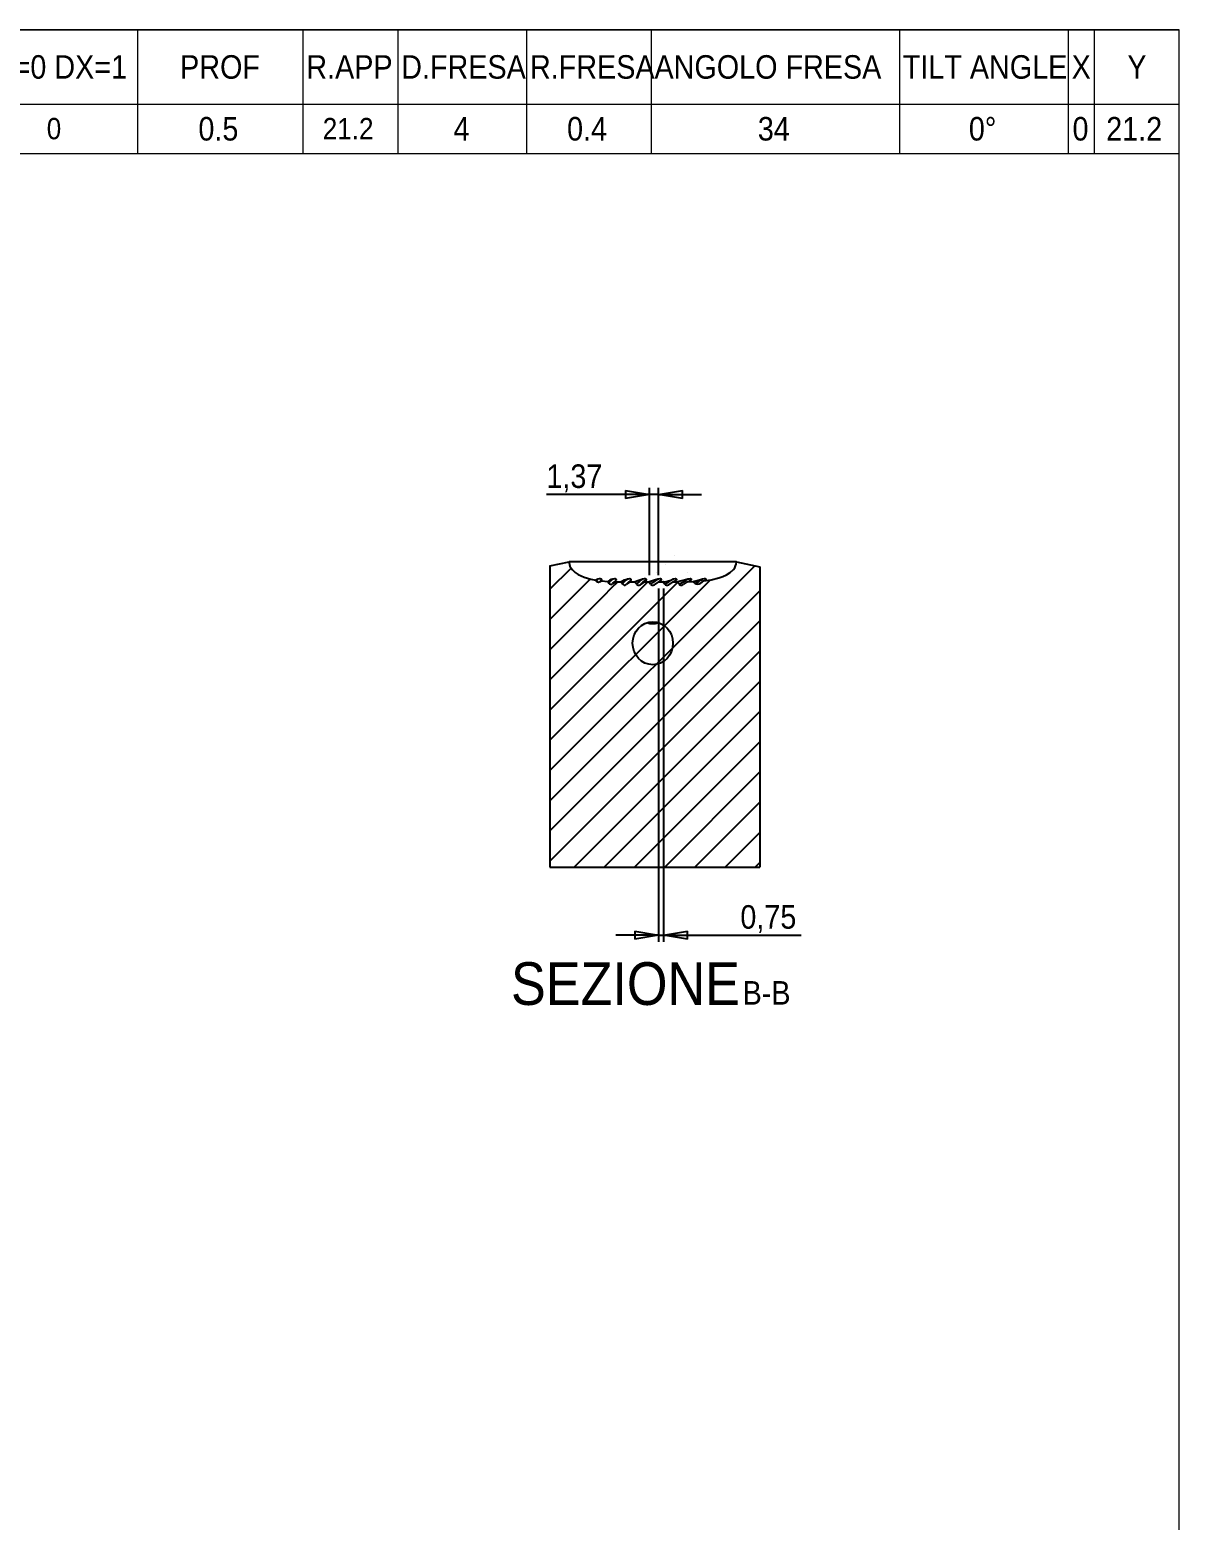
# Model space of a CAD drawing. Header units: millimetres. Extents: x 5 to 416, y 6 to 580.
# Drawn here: x 244.7 to 415.6, y 358.8 to 580.3 of the extents above; entities that cross this region are included whole.
import ezdxf

# ---------------------------------------------------------------- set-up
doc = ezdxf.new("R2010")
doc.units = ezdxf.units.MM
doc.linetypes.add('SLD-Solido', pattern=[0])
doc.layers.add('D', color=3, linetype='SLD-Solido', lineweight=25)
doc.layers.add('Q', color=2, linetype='SLD-Solido')
doc.layers.add('S', color=4, linetype='SLD-Solido')
doc.styles.add('SLDTEXTSTYLE4', font='GOTHIC.TTF', dxfattribs={"width": 0.913})
doc.dimstyles.new('SLDDIMSTYLE10', dxfattribs={"dimtxt": 3.5, "dimasz": 3.556, "dimexe": 0, "dimexo": 0.0625, "dimgap": 0.875, "dimtad": 1, "dimrnd": 1e-09, "dimzin": 12, "dimdsep": 46, "dimtxsty": 'SLDTEXTSTYLE4', "dimblk1": 'CLOSED', "dimblk2": 'CLOSED', "dimsah": 1, "dimcen": 0.09, "dimadec": 0, "dimazin": 3, "dimtfac": 1, "dimtmove": 0, "dimatfit": 0, "dimldrblk": 'CLOSED', "dimfxl": 0, "dimfrac": 2, "dimtolj": 1, "dimtzin": 12, "dimarcsym": 0})
doc.dimstyles.new('SLDDIMSTYLE14', dxfattribs={"dimtxt": 3.5, "dimasz": 3.556, "dimexe": 0, "dimexo": 0.0625, "dimgap": 0.875, "dimtad": 1, "dimrnd": 1e-09, "dimdsep": 46, "dimtxsty": 'SLDTEXTSTYLE4', "dimblk1": 'CLOSED', "dimblk2": 'CLOSED', "dimsah": 1, "dimcen": 0.09, "dimadec": 0, "dimazin": 2, "dimtfac": 1, "dimtmove": 0, "dimatfit": 0, "dimldrblk": 'CLOSED', "dimfxl": 0, "dimfrac": 2, "dimtolj": 1, "dimtzin": 12, "dimarcsym": 0})

# ---------------------------------------------------------------- blocks, each defined once
blk = doc.blocks.new('SW_TABLEANNOTATION_0')
at = {"color": 0, "linetype": 'SLD-Solido', "lineweight": 0}
for p, q in [((0, 0), (0, -18.38)), ((185.75, 0), (0, 0)), ((6.32, 0), (6.32, -11.05)), ((30.92, 0), (30.92, -11.05)), ((55.53, 0), (55.53, -11.05)), ((69.63, 0), (69.63, -11.05)), ((88.77, 0), (88.77, -11.05)), ((107.27, 0), (107.27, -11.05)), ((144.17, 0), (144.17, -11.05)), ((169.27, 0), (169.27, -11.05)), ((173.12, 0), (173.12, -11.05)), ((185.75, -18.38), (185.75, 0)), ((0, -11.05), (185.75, -11.05)), ((6.32, -11.05), (6.32, -18.38)), ((30.92, -11.05), (30.92, -18.38)), ((55.53, -11.05), (55.53, -18.38)), ((69.63, -11.05), (69.63, -18.38)), ((88.77, -11.05), (88.77, -18.38)), ((107.27, -11.05), (107.27, -18.38)), ((144.17, -11.05), (144.17, -18.38)), ((169.27, -11.05), (169.27, -18.38)), ((173.12, -11.05), (173.12, -18.38)), ((0, -18.38), (185.75, -18.38))]:
    blk.add_line(p, q, dxfattribs=at)
at = {"color": 0, "linetype": 'Continuous', "lineweight": 0, "attachment_point": 1, "style": 'SLDTEXTSTYLE4'}
for s, insert, char_height in [('N°', (0.5, -3.77), 3.5), ('SX=0 DX=1', (6.82, -3.77), 3.5), ('PROF', (37.27, -3.77), 3.5), ('R.APP', (56.03, -3.77), 3.5), ('D.FRESA', (70.13, -3.77), 3.5), ('R.FRESA', (89.27, -3.77), 3.5), ('ANGOLO FRESA', (107.77, -3.77), 3.5), ('TILT ANGLE', (144.67, -3.77), 3.5), ('X', (169.77, -3.77), 3.5), ('Y', (178.05, -3.77), 3.5), ('50', (0.81, -13.1), 3.175), ('0', (17.45, -13.1), 3.17), ('0.5', (39.99, -12.96), 3.5), ('21.2', (58.47, -13.1), 3.175), ('4', (77.91, -12.96), 3.5), ('0.4', (94.78, -12.96), 3.5), ('34', (123.13, -12.96), 3.5), ('0°', (154.49, -12.96), 3.5), ('0', (169.9, -12.96), 3.5), ('21.2', (174.91, -12.96), 3.5)]:
    blk.add_mtext(s, dxfattribs=dict(at, insert=insert, char_height=char_height))
blk = doc.blocks.new('_CLOSED')
at = {"color": 0, "linetype": 'ByBlock', "lineweight": -2}
for p, q in [((-1, 0.166667), (0, 0)), ((-1, 0.166667), (-1, -0.166667)), ((0, 0), (-1, -0.166667)), ((0, 0), (-1, 0))]:
    blk.add_line(p, q, dxfattribs=at)
blk = doc.blocks.new('_D_37')
at = {"layer": 'Q'}
for p, q in [((336.83, 499.24), (336.83, 512.24)), ((338.2, 499.24), (338.2, 512.24)), ((336.83, 511.24), (321.52, 511.24)), ((338.2, 511.24), (336.83, 511.24)), ((338.2, 511.24), (344.55, 511.24))]:
    blk.add_line(p, q, dxfattribs=at)
at = {"layer": 'Q', "xscale": 3.556, "yscale": 3.556}
blk.add_blockref('_CLOSED', (336.83, 511.24, 44.59), dxfattribs=at)
at = {"layer": 'Q', "xscale": 3.556, "yscale": 3.556, "rotation": 180.0000000000002}
blk.add_blockref('_CLOSED', (338.2, 511.24, 44.59), dxfattribs=at)
at = {"layer": 'Q', "insert": (321.52, 515.71), "char_height": 3.5, "attachment_point": 1, "style": 'SLDTEXTSTYLE4'}
blk.add_mtext('1,37', dxfattribs=at)
blk = doc.blocks.new('_D_38')
at = {"layer": 'Q'}
for p, q in [((338.2, 497.24), (338.2, 444.72)), ((338.94, 497.24), (338.94, 444.72)), ((338.2, 445.72), (331.85, 445.72)), ((338.2, 445.72), (338.94, 445.72)), ((338.94, 445.72), (359.4, 445.72))]:
    blk.add_line(p, q, dxfattribs=at)
at = {"layer": 'Q', "xscale": 3.556, "yscale": 3.556}
blk.add_blockref('_CLOSED', (338.2, 445.72, 44.59), dxfattribs=at)
at = {"layer": 'Q', "xscale": 3.556, "yscale": 3.556, "rotation": 180.0000000000007}
blk.add_blockref('_CLOSED', (338.94, 445.72, 44.59), dxfattribs=at)
at = {"layer": 'Q', "insert": (350.35, 450.19), "char_height": 3.5, "attachment_point": 1, "style": 'SLDTEXTSTYLE4'}
blk.add_mtext('0,75', dxfattribs=at)
blk = doc.blocks.new('SW_NOTE_17')
at = {"color": 0, "attachment_point": 2, "style": 'SLDTEXTSTYLE4'}
for s, insert, char_height in [('SEZIONE ', (17.66, 8.11), 6.35), ('B-B', (38.63, 5.31), 3.5)]:
    blk.add_mtext(s, dxfattribs=dict(at, insert=insert, char_height=char_height))

msp = doc.modelspace()

# ---------------------------------------------------------------- hatches: boundary and pattern name
at = {"layer": 'S'}
h = msp.add_hatch(dxfattribs=at)
h.set_pattern_fill('ANSI31', color=256, angle=3e-322, style=0)
edge = h.paths.add_edge_path(flags=0)
edge.add_line((322.03449, 500.61357), (322.03449, 455.8432))
edge.add_line((322.03449, 455.8432), (353.24839, 455.8432))
edge.add_line((353.24839, 455.8432), (353.24839, 500.46569))
edge.add_spline(control_points=[(353.24839, 500.46569), (352.09757, 500.74485), (350.9421, 501.00584), (349.78194, 501.2432)], knot_values=[0.019893593, 0.019893593, 0.019893593, 0.019893593, 0.023477471, 0.023477471, 0.023477471, 0.023477471], weights=[1, 1, 1, 1], degree=3, periodic=0)
edge.add_spline(control_points=[(349.78194, 501.2432), (349.78194, 501.22692), (349.78167, 501.21064), (349.78115, 501.19438), (349.77473, 500.99447), (349.72672, 500.79311), (349.64767, 500.60939), (349.56918, 500.427), (349.45928, 500.25668), (349.33218, 500.10414), (349.05248, 499.76844), (348.68362, 499.50473), (348.29901, 499.29737), (347.59298, 498.91671), (346.80008, 498.69726), (346.01151, 498.55051), (345.64052, 498.48147), (345.26627, 498.42911), (344.89112, 498.38842)], knot_values=[0.040774327, 0.040774327, 0.040774327, 0.040774327, 0.040821393, 0.040821393, 0.040821393, 0.041409028, 0.041409028, 0.041409028, 0.041989416, 0.041989416, 0.041989416, 0.043284087, 0.043284087, 0.043284087, 0.045665089, 0.045665089, 0.045665089, 0.046777997, 0.046777997, 0.046777997, 0.046777997], weights=[1, 1, 1, 1, 1, 1, 1, 1, 1, 1, 1, 1, 1, 1, 1, 1, 1, 1, 1], degree=3, periodic=0)
edge.add_line((344.89112, 498.38842), (344.41314, 498.0799))
edge.add_spline(control_points=[(344.41314, 498.0799), (344.37481, 498.05516), (344.33531, 498.03207), (344.29466, 498.01137), (344.19727, 497.96179), (344.09014, 497.92467), (343.98129, 497.91501), (343.92715, 497.91021), (343.87166, 497.91221), (343.81845, 497.92328), (343.77373, 497.93259), (343.72964, 497.94862), (343.69031, 497.97185), (343.65895, 497.99038), (343.62996, 498.01395), (343.60611, 498.04148)], knot_values=[0.00658039, 0.00658039, 0.00658039, 0.00658039, 0.006710992, 0.006710992, 0.006710992, 0.00703884, 0.00703884, 0.00703884, 0.007199872, 0.007199872, 0.007199872, 0.007335274, 0.007335274, 0.007335274, 0.007443045, 0.007443045, 0.007443045, 0.007443045], weights=[1, 1, 1, 1, 1, 1, 1, 1, 1, 1, 1, 1, 1, 1, 1, 1], degree=3, periodic=0)
edge.add_ellipse((340.47747, 505.66671), major_axis=(-6.68173, 10.35182), ratio=0.162325132, start_angle=129.2299821, end_angle=131.1232186, ccw=False)
edge.add_spline(control_points=[(343.4016, 498.2797), (343.08211, 498.26586), (342.76238, 498.257), (342.44263, 498.25143)], knot_values=[0.048246254, 0.048246254, 0.048246254, 0.048246254, 0.04918918, 0.04918918, 0.04918918, 0.04918918], weights=[1, 1, 1, 1], degree=3, periodic=0)
edge.add_line((342.44263, 498.25143), (341.83782, 497.85132))
edge.add_spline(control_points=[(341.83782, 497.85132), (341.79384, 497.82222), (341.74452, 497.7999), (341.69355, 497.78639), (341.64058, 497.77235), (341.58422, 497.7675), (341.5297, 497.77301), (341.47839, 497.77818), (341.42713, 497.79275), (341.38109, 497.81596), (341.33809, 497.83762), (341.29833, 497.86753), (341.26595, 497.90316), (341.25612, 497.91398), (341.24689, 497.92537), (341.23836, 497.93724)], knot_values=[0.002026246, 0.002026246, 0.002026246, 0.002026246, 0.002184715, 0.002184715, 0.002184715, 0.002349561, 0.002349561, 0.002349561, 0.002504635, 0.002504635, 0.002504635, 0.002649317, 0.002649317, 0.002649317, 0.002692896, 0.002692896, 0.002692896, 0.002692896], weights=[1, 1, 1, 1, 1, 1, 1, 1, 1, 1, 1, 1, 1, 1, 1, 1], degree=3, periodic=0)
edge.add_ellipse((339.42077, 504.10008), major_axis=(-10.11505, 15.28997), ratio=0.109093124, start_angle=108.3334441, end_angle=109.5765284, ccw=False)
edge.add_line((341.01906, 498.2432), (340.28852, 498.2432))
edge.add_line((340.28852, 498.2432), (339.6496, 497.81432))
edge.add_spline(control_points=[(339.6496, 497.81432), (339.64326, 497.81006), (339.63679, 497.80598), (339.63022, 497.80208), (339.59084, 497.77873), (339.5469, 497.76184), (339.50201, 497.75282), (339.45706, 497.74379), (339.40992, 497.74241), (339.36453, 497.74884), (339.31937, 497.75525), (339.27468, 497.76958), (339.23425, 497.79069), (339.20873, 497.80401), (339.18451, 497.82018), (339.16243, 497.83865), (339.1343, 497.86219), (339.10921, 497.88989), (339.08857, 497.92021)], knot_values=[0.001997008, 0.001997008, 0.001997008, 0.001997008, 0.002019703, 0.002019703, 0.002019703, 0.002157087, 0.002157087, 0.002157087, 0.002294672, 0.002294672, 0.002294672, 0.002431562, 0.002431562, 0.002431562, 0.002517197, 0.002517197, 0.002517197, 0.002627179, 0.002627179, 0.002627179, 0.002627179], weights=[1, 1, 1, 1, 1, 1, 1, 1, 1, 1, 1, 1, 1, 1, 1, 1, 1, 1, 1], degree=3, periodic=0)
edge.add_ellipse((338.37424, 502.54854), major_axis=(-20.33691, 30.2966), ratio=0.054810489, start_angle=96.0571036, end_angle=96.6742587, ccw=False)
edge.add_line((338.86888, 498.2432), (338.19632, 498.2432))
edge.add_line((338.19632, 498.2432), (337.55643, 497.81158))
edge.add_arc((337.33275, 498.1432), 0.4, 214, 304, ccw=False)
edge.add_line((337.00113, 497.91952), (336.78281, 498.2432))
edge.add_line((336.78281, 498.2432), (336.11248, 498.2432))
edge.add_line((336.11248, 498.2432), (335.47117, 497.81271))
edge.add_spline(control_points=[(335.47117, 497.81271), (335.45054, 497.79886), (335.42852, 497.78689), (335.40567, 497.77711), (335.36454, 497.7595), (335.3198, 497.74874), (335.27515, 497.74572), (335.23044, 497.74269), (335.18459, 497.74733), (335.1414, 497.75926), (335.11434, 497.76673), (335.08792, 497.77711), (335.06302, 497.79007), (335.0232, 497.81079), (334.98641, 497.83866), (334.95569, 497.87139), (334.94091, 497.88714), (334.92736, 497.90414), (334.9153, 497.92207)], knot_values=[0.002076471, 0.002076471, 0.002076471, 0.002076471, 0.002150806, 0.002150806, 0.002150806, 0.002285042, 0.002285042, 0.002285042, 0.002419475, 0.002419475, 0.002419475, 0.002502961, 0.002502961, 0.002502961, 0.002637616, 0.002637616, 0.002637616, 0.002702167, 0.002702167, 0.002702167, 0.002702167], weights=[1, 1, 1, 1, 1, 1, 1, 1, 1, 1, 1, 1, 1, 1, 1, 1, 1, 1, 1], degree=3, periodic=0)
edge.add_ellipse((336.29126, 499.46039), major_axis=(-20.33691, 30.2966), ratio=0.054810489, start_angle=90.1938931, end_angle=90.8014246, ccw=False)
edge.add_line((334.69952, 498.2432), (333.9963, 498.2432))
edge.add_line((333.9963, 498.2432), (333.37932, 497.83503))
edge.add_spline(control_points=[(333.37932, 497.83503), (333.37718, 497.83362), (333.37504, 497.83224), (333.37288, 497.83087), (333.33496, 497.80681), (333.29232, 497.78901), (333.24854, 497.77899), (333.20512, 497.76905), (333.15938, 497.76649), (333.11513, 497.77152), (333.07099, 497.77654), (333.02711, 497.78924), (332.98711, 497.80856), (332.96246, 497.82046), (332.93893, 497.83499), (332.91724, 497.85167), (332.88157, 497.87912), (332.85017, 497.91313), (332.82561, 497.95085), (332.82556, 497.95093), (332.8255, 497.95102), (332.82544, 497.95111)], knot_values=[0.002023755, 0.002023755, 0.002023755, 0.002023755, 0.002031321, 0.002031321, 0.002031321, 0.002166064, 0.002166064, 0.002166064, 0.002299674, 0.002299674, 0.002299674, 0.002432916, 0.002432916, 0.002432916, 0.002514272, 0.002514272, 0.002514272, 0.002649291, 0.002649291, 0.002649291, 0.002649598, 0.002649598, 0.002649598, 0.002649598], weights=[1, 1, 1, 1, 1, 1, 1, 1, 1, 1, 1, 1, 1, 1, 1, 1, 1, 1, 1, 1, 1, 1], degree=3, periodic=0)
edge.add_ellipse((335.24473, 497.90885), major_axis=(-10.11505, 15.28997), ratio=0.109093124, start_angle=84.6119205, end_angle=85.714159, ccw=False)
edge.add_spline(control_points=[(332.63426, 498.24599), (332.36625, 498.24849), (332.09825, 498.25288), (331.83032, 498.26004)], knot_values=[0.004996579, 0.004996579, 0.004996579, 0.004996579, 0.005800397, 0.005800397, 0.005800397, 0.005800397], weights=[1, 1, 1, 1], degree=3, periodic=0)
edge.add_line((331.83032, 498.26004), (331.3356, 497.94071))
edge.add_spline(control_points=[(331.3356, 497.94071), (331.3095, 497.92387), (331.28141, 497.90977), (331.25226, 497.89907), (331.20714, 497.88251), (331.15826, 497.87384), (331.11019, 497.87434), (331.06534, 497.87481), (331.01989, 497.88328), (330.97794, 497.89916), (330.95514, 497.90779), (330.93307, 497.91866), (330.91233, 497.93149), (330.87542, 497.95431), (330.84202, 497.98393), (330.81483, 498.01775), (330.80267, 498.03289), (330.79161, 498.04898), (330.78182, 498.06576)], knot_values=[0.002157535, 0.002157535, 0.002157535, 0.002157535, 0.002250636, 0.002250636, 0.002250636, 0.002394996, 0.002394996, 0.002394996, 0.002529508, 0.002529508, 0.002529508, 0.002601825, 0.002601825, 0.002601825, 0.002732006, 0.002732006, 0.002732006, 0.00278999, 0.00278999, 0.00278999, 0.00278999], weights=[1, 1, 1, 1, 1, 1, 1, 1, 1, 1, 1, 1, 1, 1, 1, 1, 1, 1, 1], degree=3, periodic=0)
edge.add_ellipse((334.18803, 496.34222), major_axis=(-6.68173, 10.35182), ratio=0.162325132, start_angle=73.0997056, end_angle=74.4871746, ccw=False)
edge.add_spline(control_points=[(330.63781, 498.3138), (330.33387, 498.33401), (330.0302, 498.35993), (329.72745, 498.39357)], knot_values=[0.006994116, 0.006994116, 0.006994116, 0.006994116, 0.007907009, 0.007907009, 0.007907009, 0.007907009], weights=[1, 1, 1, 1], degree=3, periodic=0)
edge.add_line((329.72745, 498.39357), (329.50529, 498.25513))
edge.add_spline(control_points=[(329.50529, 498.25513), (329.4687, 498.23232), (329.42966, 498.21286), (329.38904, 498.19841), (329.34223, 498.18175), (329.29229, 498.17154), (329.24262, 498.17057), (329.20147, 498.16976), (329.15955, 498.17537), (329.12038, 498.18801), (329.08104, 498.20071), (329.04337, 498.221), (329.01144, 498.24725), (329.00687, 498.25101), (329.00239, 498.2549), (328.99803, 498.2589), (328.96965, 498.28497), (328.94569, 498.31664), (328.92798, 498.35086), (328.92445, 498.35769), (328.92114, 498.36463), (328.91807, 498.37168)], knot_values=[0.002758475, 0.002758475, 0.002758475, 0.002758475, 0.002888486, 0.002888486, 0.002888486, 0.003038243, 0.003038243, 0.003038243, 0.003162164, 0.003162164, 0.003162164, 0.003286962, 0.003286962, 0.003286962, 0.003304522, 0.003304522, 0.003304522, 0.003420123, 0.003420123, 0.003420123, 0.003442945, 0.003442945, 0.003442945, 0.003442945], weights=[1, 1, 1, 1, 1, 1, 1, 1, 1, 1, 1, 1, 1, 1, 1, 1, 1, 1, 1, 1, 1, 1], degree=3, periodic=0)
edge.add_ellipse((333.11581, 494.75259), major_axis=(-4.94293, 7.93198), ratio=0.21399386, start_angle=54.3624088, end_angle=55.515346, ccw=False)
edge.add_spline(control_points=[(328.85627, 498.51455), (328.60463, 498.55724), (328.35404, 498.60714), (328.10574, 498.6662), (327.46175, 498.81938), (326.82001, 499.0335), (326.24659, 499.36422), (325.93896, 499.54166), (325.64595, 499.7573), (325.40679, 500.01984), (325.25143, 500.19041), (325.11645, 500.38504), (325.02355, 500.59624), (324.95365, 500.75518), (324.90668, 500.92695), (324.89034, 501.09982), (324.88583, 501.14745), (324.88356, 501.19535), (324.88356, 501.2432)], knot_values=[0.008782483, 0.008782483, 0.008782483, 0.008782483, 0.0095387, 0.0095387, 0.0095387, 0.011503662, 0.011503662, 0.011503662, 0.012553947, 0.012553947, 0.012553947, 0.013234401, 0.013234401, 0.013234401, 0.013745081, 0.013745081, 0.013745081, 0.013885028, 0.013885028, 0.013885028, 0.013885028], weights=[1, 1, 1, 1, 1, 1, 1, 1, 1, 1, 1, 1, 1, 1, 1, 1, 1, 1, 1], degree=3, periodic=0)
edge.add_spline(control_points=[(324.88356, 501.2432), (323.93069, 501.04825), (322.981, 500.83734), (322.03449, 500.61357)], knot_values=[0.04852235, 0.04852235, 0.04852235, 0.04852235, 0.051423816, 0.051423816, 0.051423816, 0.051423816], weights=[1, 1, 1, 1], degree=3, periodic=0)
edge = h.paths.add_edge_path(flags=0)
edge.add_ellipse((337.33275, 489.1285), major_axis=(0, 3.19253), ratio=0.939692621, start_angle=360, end_angle=360, ccw=False)

# ---------------------------------------------------------------- linework, layer by layer
at = {"color": 179, "linetype": 'SLD-Solido', "lineweight": 18}
for p in [(5.06771, 580.31225), (415.56689, 6.3134)]:
    msp.add_line(p, (415.56689, 580.31225), dxfattribs=at)
at = {"layer": 'D'}
for p, q in [((322.03449, 500.61357), (324.88356, 501.2432)), ((349.78193, 501.2432), (324.88356, 501.2432)), ((349.78193, 501.2432), (353.24839, 500.46569)), ((322.03449, 500.61357), (322.03449, 455.8432)), ((329.19029, 498.64472), (328.85627, 498.51455)), ((342.98532, 498.49514), (343.02087, 498.51773)), ((353.24839, 500.46569), (353.24839, 455.8432)), ((329.72745, 498.39357), (329.50529, 498.25513)), ((329.72745, 498.39357), (330.63781, 498.3138)), ((331.83032, 498.26004), (331.3356, 497.94071)), ((331.83032, 498.26004), (332.63426, 498.24599)), ((333.9963, 498.2432), (333.37932, 497.83503)), ((333.9963, 498.2432), (333.97208, 498.2432)), ((333.9963, 498.2432), (334.69952, 498.2432)), ((334.71386, 498.2432), (334.69952, 498.2432)), ((334.91429, 497.92323), (334.9153, 497.92207)), ((336.11248, 498.2432), (335.47117, 497.81271)), ((336.11248, 498.2432), (336.07816, 498.2432)), ((336.11248, 498.2432), (336.78281, 498.2432)), ((336.82654, 498.2432), (336.78281, 498.2432)), ((337.00113, 497.91952), (336.78281, 498.2432)), ((338.19632, 498.2432), (337.55643, 497.81158)), ((338.19632, 498.2432), (338.86888, 498.2432)), ((338.94409, 498.2432), (338.86888, 498.2432)), ((340.28852, 498.2432), (339.6496, 497.81432)), ((340.28852, 498.2432), (341.01906, 498.2432)), ((341.04613, 498.2432), (341.01906, 498.2432)), ((342.44263, 498.25143), (341.83782, 497.85132)), ((342.44263, 498.25143), (343.4016, 498.2797)), ((344.89112, 498.38842), (344.41314, 498.0799)), ((322.03449, 455.8432), (353.24839, 455.8432))]:
    msp.add_line(p, q, dxfattribs=at)
at = {"layer": 'D', "flags": 128}
for points in [[(324.88356, 501.2432), (324.89033, 501.09982), (325.02355, 500.59624), (325.18905, 500.29655), (325.4068, 500.01984), (325.79603, 499.66411), (326.24659, 499.36422), (326.68453, 499.13954), (327.14033, 498.95308), (328.10574, 498.6662), (328.85627, 498.51455)], [(344.89112, 498.38842), (346.01151, 498.55051), (347.17208, 498.83354), (347.74687, 499.03856), (348.29901, 499.29737), (348.84532, 499.64563), (349.33218, 500.10414), (349.50658, 500.34289), (349.64767, 500.60939), (349.7408, 500.89052), (349.78115, 501.19438), (349.78193, 501.2432)], [(329.76779, 498.49514), (329.77803, 498.52228), (329.77559, 498.56694), (329.75296, 498.60244), (329.71758, 498.63035), (329.66771, 498.65415), (329.61178, 498.6706), (329.51834, 498.68388), (329.37493, 498.68087), (329.19029, 498.64472)], [(329.72745, 498.39357), (329.74581, 498.4488), (329.76779, 498.49514)], [(331.91121, 498.49514), (331.9337, 498.53851), (331.93365, 498.57356), (331.91073, 498.61156), (331.87545, 498.63782), (331.8266, 498.65921), (331.754, 498.67683), (331.64239, 498.68563), (331.46453, 498.6703), (331.34673, 498.64472)], [(331.83032, 498.26004), (331.81233, 498.31751), (331.90226, 498.48352), (331.91121, 498.49514)], [(334.10683, 498.49514), (334.13412, 498.5287), (334.14517, 498.58189), (334.12937, 498.61261), (334.09277, 498.64152), (334.045, 498.66189), (333.96962, 498.67873), (333.84959, 498.68551), (333.65291, 498.66467), (333.56081, 498.64472)], [(333.97208, 498.2432), (333.95778, 498.24431), (333.93335, 498.26674), (333.95206, 498.3185), (334.09676, 498.48525), (334.10683, 498.49514)], [(336.33353, 498.49514), (336.35703, 498.51606), (336.38726, 498.562), (336.387, 498.59875), (336.36707, 498.62733), (336.3281, 498.65213), (336.27861, 498.66918), (336.18996, 498.68319), (336.04259, 498.68223), (335.81122, 498.64472)], [(336.07816, 498.2432), (336.07003, 498.24551), (336.07945, 498.27111), (336.13141, 498.3253), (336.33353, 498.49514)], [(338.07629, 498.64472), (337.84878, 498.49126), (337.63983, 498.35032), (337.45421, 498.22512), (337.29617, 498.11853), (337.16934, 498.03298), (337.07661, 497.97043), (337.02011, 497.93232), (337.00113, 497.91952)], [(338.56985, 498.49514), (338.62542, 498.54354), (338.64345, 498.57792), (338.63851, 498.61476), (338.61433, 498.6405), (338.57383, 498.66107), (338.50478, 498.67816), (338.38841, 498.6856), (338.18729, 498.66652), (338.07629, 498.64472)], [(338.19632, 498.2432), (338.1965, 498.24332), (338.22129, 498.26004), (338.28897, 498.30569), (338.52076, 498.46203), (338.56985, 498.49514)], [(340.79425, 498.49514), (340.86423, 498.54843), (340.88566, 498.58186), (340.88504, 498.61725), (340.86397, 498.64258), (340.82621, 498.66253), (340.75792, 498.67917), (340.63889, 498.68541), (340.42767, 498.66312), (340.33419, 498.64472)], [(343.05378, 498.53864), (343.08792, 498.57371), (343.09977, 498.61171), (343.08731, 498.63795), (343.0564, 498.6593), (342.9981, 498.67689), (342.89321, 498.68564), (342.70192, 498.67013), (342.56319, 498.64472)], [(345.12195, 498.49514), (345.16713, 498.51905), (345.22585, 498.56092), (345.25405, 498.59915), (345.25504, 498.62757), (345.23496, 498.65222), (345.19937, 498.66924), (345.12457, 498.68322), (344.98453, 498.68218), (344.74181, 498.64472)], [(344.89112, 498.38842), (345.06421, 498.4674), (345.12195, 498.49514)], [(329.50529, 498.25513), (329.38904, 498.19841), (329.24262, 498.17057), (329.12038, 498.18801), (329.01144, 498.24725), (328.99803, 498.2589), (328.92798, 498.35086), (328.91807, 498.37168)], [(334.91819, 497.92614), (334.98304, 497.84488), (335.00141, 497.83288)]]:
    msp.add_lwpolyline(points, dxfattribs=at)
at = {"layer": 'D'}
for centre, radius, start, end in [((331.23831, 496.3306), 3.09023, 131.5091849, 138.6625138), ((331.90484, 495.89434), 3.36618, 129.4095869, 135.4665645), ((331.72584, 496.90776), 1.77785, 102.3124009, 127.7336444), ((332.76314, 496.69762), 2.40778, 126.0339802, 145.3742748), ((333.33236, 496.44369), 2.49562, 124.7124571, 143.1402911), ((334.40121, 495.41592), 3.33638, 104.5892585, 121.9785024), ((334.80727, 496.5866), 2.40614, 121.2002934, 145.4521303), ((335.31521, 496.43241), 2.39061, 120.3623064, 144.0753558), ((339.55618, 486.70936), 12.50909, 107.4203167, 112.7744541), ((337.98825, 495.02004), 4.22821, 120.9895089, 136.6364928), ((338.36247, 495.04519), 4.00235, 120.4601357, 136.2530597), ((339.54386, 491.93116), 6.87209, 102.3307843, 113.2917811), ((338.4139, 502.68582), 4.47415, 276.8055963, 295.4165636), ((335.66855, 505.2331), 8.0731, 295.0640595, 305.304663), ((339.42976, 500.53977), 2.45811, 290.8877725, 303.7174316), ((346.48174, 480.77271), 18.29655, 102.3667714, 107.2825283), ((338.55217, 504.56156), 7.14823, 292.0727886, 304.1332973), ((341.29924, 501.52359), 3.46617, 289.2609984, 299.1067773), ((367.37897, 412.88736), 88.69479, 104.7869407, 105.6842465), ((340.31027, 505.61716), 8.26157, 293.5117132, 302.4392357), ((331.11763, 498.26418), 0.39005, 210.5777092, 303.9732467), ((333.15994, 498.16771), 0.3985, 212.9254234, 303.402182), ((335.24797, 498.14561), 0.4008, 213.9001692, 303.8409818), ((337.33275, 498.1432), 0.4, 214, 304), ((339.42245, 498.15001), 0.40533, 214.539113, 304.0844652), ((341.58202, 498.20079), 0.43309, 217.484743, 306.2023471), ((343.98718, 498.53214), 0.62126, 232.1654129, 313.2862195), ((337.3397, 494.72976), 2.68206, 251.3723807, 288.1065273)]:
    msp.add_arc(centre, radius, start, end, dxfattribs=at)
for centre, major_axis, ratio, start_param, end_param in [((333.11581, 494.75259), (-4.94293, 7.93198), 0.21399386, 0.948803023, 0.968925573), ((334.18803, 496.34222), (-6.68173, 10.35182), 0.162325132, 1.275830546, 1.300046447), ((335.24473, 497.90885), (-10.11505, 15.28997), 0.109093124, 1.476756599, 1.49599429), ((336.29126, 499.46039), (-20.33691, 30.2966), 0.054810489, 1.574180399, 1.584783825), ((338.37424, 502.54854), (-20.33691, 30.2966), 0.054810489, 1.676512727, 1.687284116), ((339.42077, 504.10008), (-10.11505, 15.28997), 0.109093124, 1.890775289, 1.912471203), ((340.47747, 505.66671), (-6.68173, 10.35182), 0.162325132, 2.255488679, 2.288531891)]:
    msp.add_ellipse(centre, major_axis=major_axis, ratio=ratio, start_param=start_param, end_param=end_param, dxfattribs=at)
msp.add_ellipse((337.33275, 489.1285), major_axis=(0, 3.19253), ratio=0.939692621, dxfattribs=at)

# ---------------------------------------------------------------- block references
at = {"color": 7, "linetype": 'Continuous', "lineweight": 0}
msp.add_blockref('SW_TABLEANNOTATION_0', (229.81342, 580.31225), dxfattribs=at)
msp.add_blockref('SW_NOTE_17', (315.61446, 433.59676))

# ---------------------------------------------------------------- dimensions: what is measured, and where the dimension line sits
at = {"layer": 'Q'}
for base, p2, dimstyle, picture, middle in [((336.82654, 511.2432), (336.82654, 498.2432), 'SLDDIMSTYLE10', '_D_37', (326.04962, 511.2432)), ((338.94409, 445.72217), (338.94409, 498.2432), 'SLDDIMSTYLE14', '_D_38', (354.87656, 445.72217))]:
    dim = msp.add_linear_dim(base=base, p1=(338.19632, 498.2432), p2=p2, dimstyle=dimstyle, dxfattribs=at)
    dim.commit()
    dim.dimension.update_dxf_attribs({"geometry": picture, "text_midpoint": middle, "dimtype": 160})

doc.saveas('drawing.dxf')
